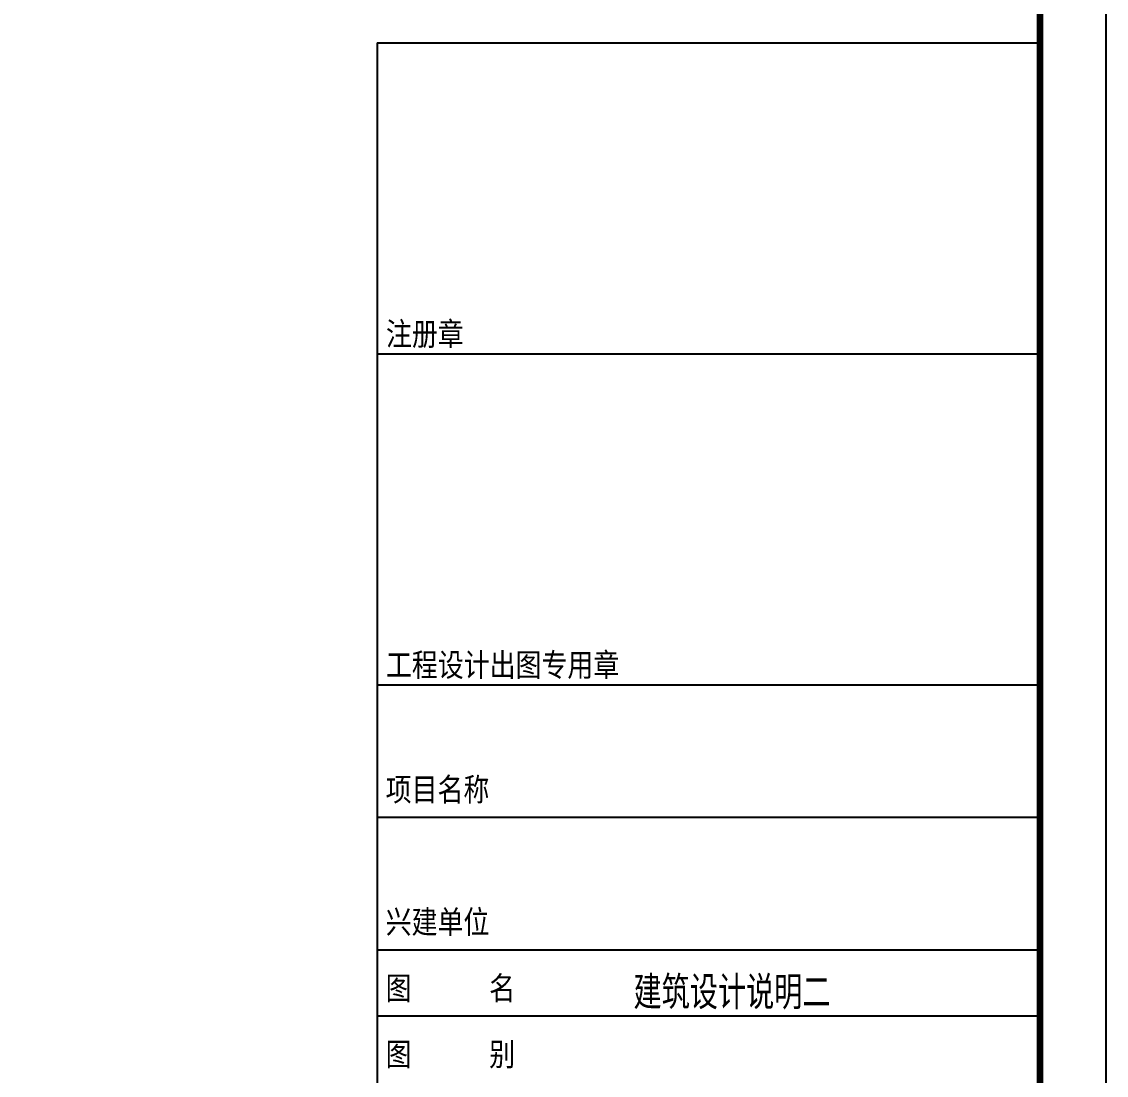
# Model space of a CAD drawing. Extents: x -446699 to 757189, y -606167 to -103070.
# Drawn here: x -378977 to -362599, y -461854 to -445937 of the extents above; entities that cross this region are included whole.
import ezdxf

# ---------------------------------------------------------------- set-up
doc = ezdxf.new("R2010")
doc.units = 0
doc.header["$LTSCALE"] = 1000
doc.header["$MEASUREMENT"] = 0
for name, color, linetype in [('13', 7, 'Continuous'), ('14', 14, 'Continuous'), ('PUB_TITLE', 4, 'Continuous')]:
    doc.layers.add(name, color=color, linetype=linetype)
doc.styles.add('_HZTXT', font='txt.shx', dxfattribs={"width": 0.8, "bigfont": 'HZTXT.shx'})
doc.styles.add('宋体', font='')
doc.styles.get('宋体').set_extended_font_data('宋体')

# ---------------------------------------------------------------- blocks, each defined once
blk = doc.blocks.new('YHYHHRR')
at = {"layer": '14', "color": 14}
for p, q in [((256875, 490950), (256881, 460850)), ((256875, 490950), (266875, 490950)), ((256881, 486250), (266881, 486250)), ((256881, 481250), (266881, 481250)), ((256881, 479250), (266881, 479250)), ((256881, 477250), (266881, 477250)), ((256881, 476250), (266881, 476250))]:
    blk.add_line(p, q, dxfattribs=at)
at = {"layer": '14', "color": 14, "style": '宋体', "width": 0.82}
for s, p in [('注册章', (257008, 486378)), ('工程设计出图专用章', (257008, 481378)), ('项目名称', (257004, 479495)), ('兴建单位', (257004, 477495)), ('图      名', (257004, 476495)), ('图      别', (257004, 475495))]:
    blk.add_text(s, height=350, dxfattribs=at).set_placement(p)

msp = doc.modelspace()

# ---------------------------------------------------------------- linework, layer by layer
for points in [[(-446699.4, -477356.4), (-362599.4, -477356.4), (-362599.4, -417956.4), (-446699.4, -417956.4)], [(-363599.4, -418956.4), (-444199.4, -418956.4), (-444199.4, -476356.4), (-363599.4, -476356.4)]]:
    msp.add_lwpolyline(points, close=True)
at = {"layer": 'PUB_TITLE'}
msp.add_lwpolyline([(-446699.4, -477356.4), (-362599.4, -477356.4), (-362599.4, -417956.4), (-446699.4, -417956.4)], close=True, dxfattribs=at)
msp.add_lwpolyline([(-446699.4, -477356.4), (-362599.4, -477356.4), (-362599.4, -417956.4), (-446699.4, -417956.4)], close=True, dxfattribs=at)
at = {"layer": 'PUB_TITLE', "const_width": 100}
msp.add_lwpolyline([(-444199.4, -476356.4), (-363599.4, -476356.4), (-363599.4, -418956.4), (-444199.4, -418956.4)], close=True, dxfattribs=at)
msp.add_lwpolyline([(-444199.4, -476356.4), (-363599.4, -476356.4), (-363599.4, -418956.4), (-444199.4, -418956.4)], close=True, dxfattribs=at)

# ---------------------------------------------------------------- block references
msp.add_blockref('YHYHHRR', (-630484.9, -937205.9))

# ---------------------------------------------------------------- texts
at = {"layer": '13', "color": 7, "style": '_HZTXT', "width": 0.85}
msp.add_text('建筑设计说明二', height=500, dxfattribs=at).set_placement((-369738.8, -460854.6))

doc.saveas('drawing.dxf')
